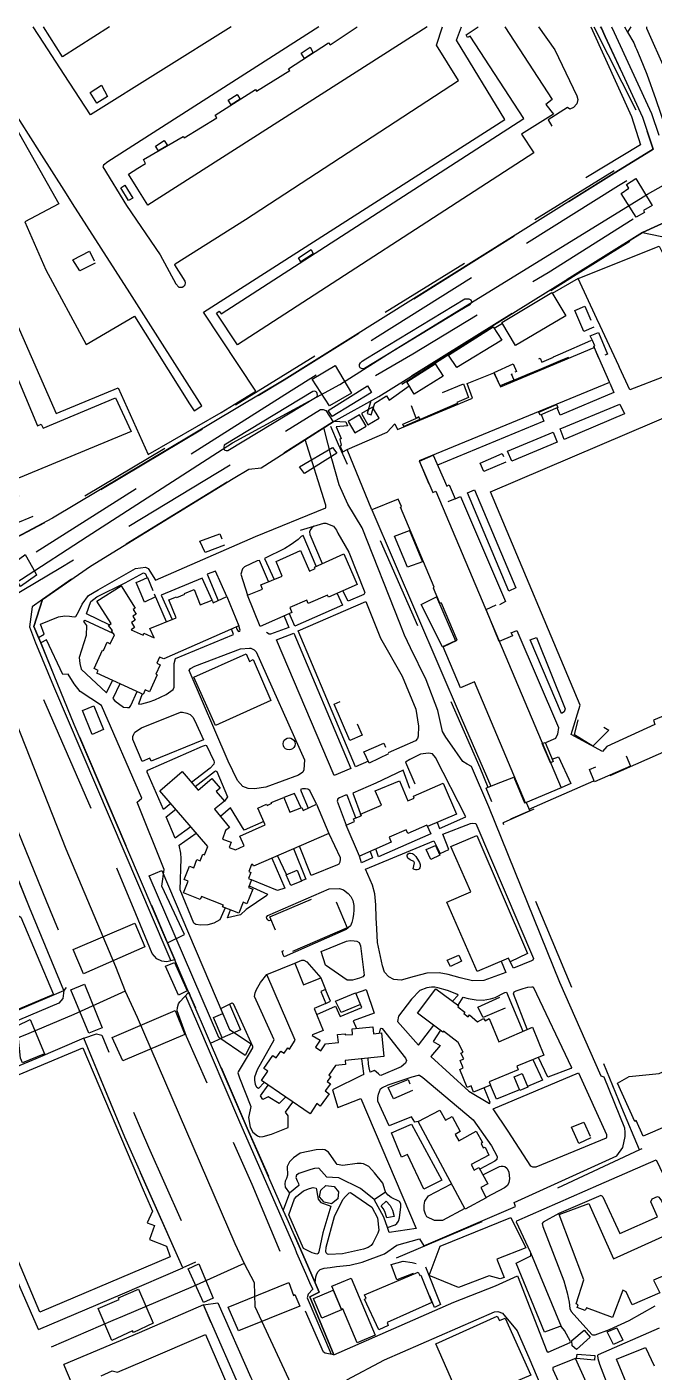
# Model space of a CAD drawing. Header units: millimetres. Extents: x 198785 to 203305, y 542885 to 545889.
# Drawn here: x 200649.8 to 200843.1, y 545470.4 to 545885.3 of the extents above; entities that cross this region are included whole.
import ezdxf

# ---------------------------------------------------------------- set-up
doc = ezdxf.new("R2010")
doc.units = ezdxf.units.MM
for name, pattern in [('FENCE_25K', [54.3, 28.7, -9.2, -16.4]), ('HIDDEN_BULD_25K', [28.8, 18.4, -10.4]), ('HIDDEN_IN_25K', [56.5, 36.5, -20])]:
    doc.linetypes.add(name, pattern=pattern)
for name, color, linetype in [('A0013114', 253, 'Continuous'), ('A0013118', 253, 'Continuous'), ('A0023214', 253, 'Continuous'), ('A0023217', 253, 'Continuous'), ('A0033324', 253, 'Continuous'), ('A0033327', 253, 'Continuous'), ('A0043325', 253, 'Continuous'), ('B0014111', 253, 'Continuous'), ('B0014115', 253, 'Continuous'), ('B0014116', 253, 'Continuous'), ('B0014118', 253, 'Continuous'), ('B0024120', 253, 'Continuous'), ('B0024127', 253, 'Continuous'), ('C0076117', 253, 'Continuous'), ('C0523121', 253, 'Continuous')]:
    doc.layers.add(name, color=color, linetype=linetype)

msp = doc.modelspace()

# ---------------------------------------------------------------- linework, layer by layer
at = {"layer": 'A0013114'}
for points in [[(200826.6, 545885.31), (200826.89, 545884.88), (200828.08, 545882.3), (200833.41, 545870.81), (200839.57, 545857.51), (200842.88, 545847.56), (200830.04, 545839.65), (200729.08, 545776.44), (200657.68, 545733.75), (200638.82, 545723.76), (200623.33, 545756.99), (200620.27, 545763.75), (200604.53, 545803.18), (200601.45, 545810.04), (200598.49, 545816.64), (200591.9, 545832.4), (200586.21, 545846.01), (200583.81, 545851.76)], [(200744.4, 545475.74), (200736.97, 545493.6), (200739.9, 545495.08), (200738.65, 545497.95), (200735.55, 545504.99), (200730, 545517.66), (200728.8, 545520.38), (200717.71, 545545.67), (200706.41, 545571.9), (200700.14, 545586.47), (200693.09, 545602.83), (200692.93, 545603.19), (200664.35, 545670.1), (200654.01, 545695.33), (200653.35, 545696.95), (200651.94, 545700.4), (200654.55, 545708.71), (200669.33, 545719.01), (200713.38, 545746.06), (200718.17, 545748.89), (200722.04, 545749.32), (200744.15, 545763.52), (200758.29, 545771.32), (200839.55, 545821.85), (200847.98, 545820.13)], [(200617.86, 545569.92), (200646.29, 545581.76), (200661.16, 545588.13), (200650.57, 545613.71), (200620.26, 545688.32), (200617.65, 545687.05), (200616.35, 545685.83), (200583.96, 545666.74), (200580.6, 545664.48), (200586.89, 545648.88), (200597.86, 545621.28), (200603.64, 545606.36), (200606.32, 545598.02), (200617.76, 545570.11), (200617.86, 545569.92)], [(200653.36, 545483.54), (200679.28, 545494.51), (200697.8, 545502.53), (200679.91, 545542.85), (200667.28, 545573.35), (200652.51, 545567.02), (200623.8, 545555.07)], [(200706.43, 545365.57), (200713.32, 545368.14), (200750.43, 545382.42), (200751.34, 545382.77), (200730.32, 545431.08), (200721.53, 545451.54), (200718.64, 545458.27), (200717.3, 545461.33), (200704.19, 545491.14), (200684.4, 545482.56), (200661.15, 545472.72)]]:
    msp.add_lwpolyline(points, dxfattribs=at)
at = {"layer": 'A0013118'}
for points in [[(200605.05, 545841.72), (200605.71, 545843.71), (200619.18, 545849.57), (200622.66, 545848.16), (200658.74, 545766.05), (200677.87, 545774), (200687.14, 545753.47), (200709.66, 545766.34), (200720.38, 545772.96), (200704.26, 545797.28), (200797.09, 545856.74), (200782.19, 545881.21), (200783.79, 545885.31)], [(200712.69, 545885.31), (200669.38, 545858.21), (200661.29, 545870.62), (200657.44, 545876.53), (200654.98, 545880.31), (200651.72, 545885.31)], [(200739.77, 545885.31), (200674.7, 545843.64), (200673.4, 545842.64), (200673.21, 545842.1), (200680.5, 545830.24), (200690.83, 545814.99), (200695.7, 545806.1), (200696.62, 545805.03)], [(200696.62, 545805.03), (200697.59, 545804.99), (200698.13, 545805.32), (200698.52, 545805.71), (200698.61, 545806.32), (200698.59, 545806.92), (200695.41, 545811.92), (200695.43, 545812.18), (200717.13, 545825.92), (200782.81, 545868.75), (200776.05, 545879.7), (200777.89, 545885.31)], [(200807.52, 545885.31), (200812.54, 545878.23), (200819.36, 545864.02), (200819.65, 545862.93), (200819.28, 545861.59), (200818.34, 545860.49), (200817.17, 545859.95), (200816.44, 545860.42), (200810.52, 545856.66), (200811.58, 545854.72)], [(200823.63, 545885.31), (200836.15, 545857.69), (200838.97, 545848.9), (200822.11, 545838.71)], [(200644.95, 545860.69), (200642.99, 545859.73), (200645.06, 545856.07), (200642.06, 545854.29), (200643.47, 545852.07), (200646.57, 545853.83), (200659.58, 545830.72), (200649.1, 545825.18), (200655.62, 545810.36), (200668.01, 545787.34), (200682.9, 545796.13), (200699.93, 545769.09), (200701.33, 545766.87), (200703.73, 545768.47), (200690.89, 545788.54), (200681.49, 545803.24), (200663.83, 545830.86), (200661.97, 545833.8), (200653.67, 545846.92), (200644.95, 545860.69)], [(200819.69, 545807.72), (200811.77, 545803.07)], [(200796.41, 545793.85), (200793.81, 545792.28)], [(200755.81, 545769.96), (200754.7, 545766.05), (200755.92, 545765.69), (200757.01, 545769.23), (200760.62, 545771.55), (200761.42, 545770.19), (200767.64, 545774.6)], [(200829.49, 545775.41), (200830.73, 545772.5), (200814.19, 545765.56), (200813.22, 545767.82)], [(200885.98, 545689.42), (200842.97, 545671.52), (200843.36, 545670.17), (200828.59, 545663.35), (200827.25, 545661.79), (200817.56, 545667.01), (200820.37, 545676.11), (200792.66, 545741.94), (200851.73, 545767.14), (200867.89, 545730.48)], [(200815.43, 545758.08), (200814.16, 545761.34), (200832.61, 545768.97), (200833.98, 545766.01), (200815.43, 545758.08)], [(200744.43, 545763.67), (200748.06, 545763.53), (200748.66, 545762.3), (200745.16, 545761.91), (200746.7, 545758.39), (200746.21, 545758.09), (200746.71, 545756.43), (200746.38, 545755.85), (200747.2, 545754.21), (200748.46, 545754.97)], [(200808.28, 545765.71), (200809.15, 545763.74), (200776.4, 545750.16)], [(200653.35, 545696.95), (200655.11, 545698.04), (200653.99, 545701.08), (200659.51, 545703.36), (200661.41, 545703.7), (200662.88, 545703.58), (200664.37, 545703.33), (200664.85, 545703.47), (200665.63, 545704.88), (200666.8, 545707.24), (200668.71, 545709.91), (200671.72, 545711.72), (200683.22, 545718.22), (200686.32, 545718.64), (200687.15, 545718.22), (200689.43, 545714.66), (200720.23, 545728.12), (200741.88, 545736.95), (200741.98, 545737.83), (200741.87, 545738.13), (200735.59, 545758.02)], [(200738.65, 545497.95), (200738.89, 545499.81), (200739.15, 545500.69), (200739.56, 545501.41), (200740.17, 545502.03), (200741.46, 545502.47), (200743.27, 545502.7), (200745.27, 545502.92), (200749.37, 545503.4), (200753.16, 545504.26), (200759.97, 545506.92), (200763.85, 545509.55), (200770.85, 545511.46), (200772.17, 545509.34), (200800.39, 545521.52), (200799.98, 545522.68), (200831.67, 545537.08), (200833.55, 545539.7), (200834.26, 545543.1), (200834.25, 545544.4), (200834.13, 545545.68), (200827.75, 545561.38), (200826.83, 545561.69), (200814.04, 545590.59), (200792.15, 545644.78), (200786.88, 545657.14), (200785.5, 545657.86), (200784.18, 545658.74), (200780.17, 545664.45), (200778.96, 545666.25), (200777.89, 545667.98), (200776.49, 545674.43), (200772.88, 545683.92), (200768.04, 545693.76), (200766.15, 545697.74), (200764.7, 545701.41), (200753.18, 545730.8), (200748.67, 545738.13), (200746.09, 545744.1), (200743.79, 545752.09), (200741.34, 545761.71)], [(200799.25, 545751.33), (200797.93, 545754.47), (200812, 545760.26), (200813.31, 545757.25), (200799.25, 545751.33)], [(200798.39, 545711.25), (200785.64, 545741.62), (200787.78, 545742.51), (200800.49, 545712.26), (200798.39, 545711.25)], [(200781.86, 545739.78), (200783.46, 545740.49), (200797.28, 545708.1), (200795.43, 545707.06)], [(200756.08, 545736.35), (200783.61, 545672.19), (200792.84, 545651.09)], [(200734.09, 545730.06), (200738.27, 545731.34)], [(200738.27, 545731.34), (200737.58, 545730.79), (200737.16, 545730.24), (200736.94, 545729.53), (200737.04, 545728.77), (200740.84, 545719.79)], [(200738.27, 545731.34), (200741.32, 545732.28), (200741.94, 545732.23), (200744.28, 545731.31), (200745.19, 545730.12), (200745.63, 545729.2), (200749.02, 545723.26), (200753.93, 545710.86), (200753.6, 545710.28), (200748.77, 545708.15), (200747.18, 545711.35)], [(200738.99, 545718.96), (200734.95, 545728.46), (200734.29, 545728.12), (200733.37, 545727.23), (200731.29, 545725.64), (200729.31, 545724.45), (200723.02, 545721.34), (200725.95, 545714.89)], [(200724.22, 545714.2), (200721.43, 545720.75), (200720.8, 545720.65), (200716.88, 545718.74), (200716.22, 545718.16), (200715.71, 545716.55), (200717.82, 545710.02)], [(200675.14, 545700.85), (200668.1, 545704.25), (200669.5, 545708.1), (200671.32, 545709.53), (200680.05, 545713.88), (200685.66, 545716.97), (200686.32, 545716.6), (200686.84, 545715.4)], [(200711.4, 545709.63), (200707.92, 545717.43), (200705.38, 545716.56), (200708.71, 545708.4)], [(200706.85, 545708.51), (200703.85, 545715.23), (200691.2, 545710.07), (200694.53, 545702.52)], [(200692.82, 545701.82), (200689.06, 545710.36)], [(200745.45, 545710.58), (200747.02, 545706.93), (200732.37, 545700.48), (200730.73, 545704.32)], [(200755.08, 545658.8), (200751.11, 545657.08), (200733.43, 545699.04), (200754.27, 545708.12), (200758.81, 545696.81), (200765.47, 545685.01), (200769.73, 545674.84), (200770.54, 545669.6), (200770.43, 545666.59), (200770.2, 545665.82), (200769.54, 545665.07), (200761.13, 545661.42)], [(200676.39, 545698.26), (200667.7, 545702.26), (200667.25, 545701.88), (200668.11, 545700.71), (200668.01, 545697.62), (200665.85, 545690.82), (200666.07, 545688.97), (200666.47, 545687.21), (200674.33, 545679.92), (200676.19, 545683.71)], [(200685.33, 545679.56), (200684.16, 545676.41), (200685.23, 545676.56), (200687.48, 545677.16), (200689.19, 545677.76), (200692.65, 545679.44), (200694.88, 545680.89), (200695.17, 545681.7), (200695.17, 545682.87), (200695.17, 545686.85), (200695.17, 545688.96), (200695.53, 545690.54), (200713.48, 545697.87), (200712.86, 545699.6)], [(200714.29, 545700.22), (200714.53, 545699.55), (200714.85, 545698.95), (200715.14, 545698.82), (200715.42, 545698.92), (200715.53, 545699.21), (200715.13, 545700.59)], [(200729.06, 545703.59), (200730.48, 545700.02), (200724.89, 545697.96), (200724.46, 545698.01), (200723.68, 545698.51)], [(200693.09, 545602.83), (200698.39, 545605.39), (200691.33, 545620.32), (200692.05, 545625.43), (200683.74, 545646.16), (200685.18, 545647.47), (200672.77, 545676.05), (200666.2, 545680.32), (200664.35, 545682.67), (200662.5, 545685.66), (200660.79, 545685.59), (200655.85, 545696.24), (200654.01, 545695.33)], [(200744.49, 545654.46), (200726.72, 545696.26), (200732.08, 545698.29), (200749.68, 545656.59), (200744.49, 545654.46)], [(200799.08, 545698.44), (200800.85, 545699.11), (200813.7, 545669.26), (200813.32, 545667.15), (200812.7, 545665.87), (200809.63, 545664.47)], [(200814.6, 545673.57), (200804.91, 545696.28), (200806.92, 545696.98), (200815.74, 545674.95), (200815.41, 545674.07), (200814.6, 545673.57)], [(200719.93, 545650.26), (200717.98, 545650.39), (200716.34, 545650.99), (200714.72, 545652.83), (200711.8, 545658.8), (200699.77, 545686.82), (200700.17, 545687.38), (200701.54, 545688.1), (200715.57, 545693.5), (200718.41, 545693.73), (200718.84, 545693.67), (200719.42, 545693.42), (200719.86, 545693.2), (200720.49, 545692.57), (200735.33, 545659.24), (200735.16, 545656.14), (200734.81, 545655.43), (200733.52, 545654.51), (200723.42, 545650.86), (200719.93, 545650.26)], [(200678.46, 545682.68), (200676.23, 545678.21), (200676.82, 545677.45), (200679.56, 545675.46), (200680.74, 545675.35), (200681.4, 545675.43), (200681.8, 545676), (200683.76, 545680.27)], [(200688.06, 545658.8), (200687.68, 545659.75), (200685.25, 545658.69), (200682.38, 545665.56), (200682.45, 545666.4), (200682.69, 545667.18), (200683.04, 545667.74), (200685.14, 545669.15), (200697.12, 545673.97), (200697.72, 545673.94), (200699.12, 545673.64), (200700.08, 545673.18), (200700.88, 545672.36), (200701.56, 545671.24), (200704.16, 545665.46), (200688.06, 545658.8)], [(200694.11, 545645.74), (200691.89, 545643.89), (200686.88, 545655.43), (200686.83, 545655.78), (200687.09, 545656.07), (200703.92, 545663.47), (200704.53, 545663.71), (200704.87, 545663.74), (200705.15, 545663.64), (200707.41, 545658.98), (200707.45, 545658.52), (200707.35, 545657.95), (200706.23, 545656.65), (200700.49, 545652.29)], [(200776.26, 545639.93), (200776.96, 545638.02), (200785.15, 545641.69), (200775.71, 545659.96), (200774.81, 545661.06), (200773.58, 545661.3), (200771.14, 545660.99), (200767.82, 545659.38), (200766.51, 545658.51), (200769.34, 545651.87)], [(200811.74, 545659.42), (200813.64, 545660.16), (200817.52, 545651.91), (200814.47, 545650.58)], [(200701.64, 545650.97), (200707.64, 545655.69), (200707.96, 545655.83), (200708.35, 545655.62), (200711.58, 545647.84), (200710.64, 545646.54)], [(200767.82, 545650.44), (200765.75, 545656.03), (200757.34, 545652.03), (200750.25, 545649.01), (200752.83, 545642)], [(200739.06, 545645.61), (200737.03, 545649.75), (200736.42, 545650.16), (200735.66, 545650.31), (200734.71, 545650.28), (200734.1, 545650.11), (200734.28, 545649.52), (200736.52, 545644.37)], [(200804.62, 545644.05), (200824.59, 545652.8)], [(200734.33, 545644.49), (200732.31, 545648.89), (200728.95, 545647.67)], [(200751.2, 545641.31), (200748.5, 545648.32), (200748.04, 545648.32), (200746.11, 545647.52), (200745.68, 545647.18), (200745.47, 545646.45), (200748.25, 545639.14)], [(200700.31, 545638.58), (200695.52, 545635.04), (200692.72, 545641.64), (200695.63, 545643.99)], [(200722.78, 545640.27), (200716.71, 545637.58), (200712.49, 545644.49), (200709.43, 545641.8)], [(200795.96, 545597.15), (200797.47, 545593.64), (200790.6, 545591.19), (200787.2, 545591.1), (200783.31, 545591.96), (200779.7, 545593.01), (200776.86, 545593.57), (200773.04, 545593.47), (200769.17, 545592.39), (200765.13, 545591.3), (200762.94, 545591.49), (200761.33, 545592.31), (200760.03, 545593.8), (200759.37, 545595.75), (200757.82, 545602.93), (200757.61, 545607.16), (200757.44, 545610.48), (200757.31, 545614.5), (200757.03, 545617.93), (200756.34, 545620.57), (200754.17, 545625.51), (200775.28, 545634.27), (200777.2, 545630.4), (200779.85, 545631.59), (200777.98, 545636.28), (200786.58, 545639.63), (200787.25, 545639.71), (200788.21, 545639.61), (200806.01, 545598.01), (200805.74, 545597.5), (200805.3, 545597.22), (200799.77, 545594.95), (200798.77, 545596.95)], [(200773.07, 545639.13), (200774.3, 545636.41), (200758.13, 545629.36), (200757.36, 545631.75)], [(200710.86, 545613.59), (200709.29, 545609.9), (200707.41, 545608.86), (200705.52, 545608.39), (200703.37, 545608.28), (200701.81, 545608.47), (200701.19, 545608.89), (200697.04, 545619.13), (200697.37, 545628.79), (200697.25, 545630.45), (200696.7, 545632.89), (200702, 545636.63)], [(200742.84, 545636.57), (200746.39, 545629.17), (200746.39, 545628.61), (200746.22, 545627.65), (200745.97, 545627.11), (200745.55, 545626.82), (200737.44, 545623.61), (200733.84, 545632.66)], [(200729.8, 545623.83), (200727.03, 545629.7)], [(200732.01, 545631.86), (200735.74, 545622.45), (200734.4, 545621.94)], [(200755.59, 545630.98), (200756.32, 545628.97), (200752.94, 545627.51), (200752.31, 545629.56)], [(200725.26, 545628.93), (200729.3, 545619.69), (200726.99, 545618.91), (200719.02, 545622.19)], [(200718.31, 545620.42), (200723.93, 545617.79), (200723.77, 545617.45), (200717.41, 545613.09), (200715.65, 545611.4), (200711.65, 545610.49), (200712.5, 545612.93)], [(200725.05, 545609.84), (200724.34, 545609.61), (200724.01, 545609.93), (200723.75, 545610.34), (200723.62, 545610.74), (200724.01, 545611.26), (200742.95, 545619.43), (200746.11, 545619.54), (200747.36, 545619.18), (200748.84, 545618.01), (200749.68, 545617.06), (200750.28, 545615.81), (200750.57, 545614.36), (200750.56, 545612.86), (200750.45, 545611.6), (200750.26, 545610.32), (200749.93, 545609.08), (200749.54, 545608.05), (200748.2, 545606.96), (200729.06, 545598.52), (200728.76, 545599.09), (200728.5, 545600.23), (200729, 545600.44)], [(200748.49, 545591.26), (200741.78, 545595.87), (200740.54, 545600.13), (200748.31, 545603.31), (200749.39, 545603.49), (200750.64, 545603.46), (200751.51, 545603.3), (200752.22, 545602.87), (200752.66, 545601.86), (200753.79, 545592.83), (200753.33, 545592.35), (200752.31, 545591.86), (200750.18, 545591.32), (200748.49, 545591.26)], [(200732.35, 545596.49), (200734.54, 545597.49), (200734.87, 545597.49), (200735.19, 545597.44), (200736.06, 545596.92), (200740.36, 545592.01)], [(200722.93, 545559.74), (200721.13, 545557.83), (200720.68, 545558.15), (200720.22, 545559.12), (200720, 545560.4), (200720.05, 545561.47), (200720.91, 545563.71), (200725.97, 545572.84), (200719.93, 545586.21), (200720.11, 545587.36), (200720.53, 545588.44), (200721.76, 545590.52), (200723.76, 545593)], [(200739.13, 545580.67), (200744.93, 545583.26), (200746.36, 545580.13), (200753.08, 545582.82), (200751.22, 545587.31), (200754.32, 545588.36), (200756.87, 545581.15), (200750.37, 545578.7), (200751.35, 545576.41)], [(200741.96, 545584.06), (200743.37, 545584.81), (200741.83, 545588.4)], [(200780.96, 545584.85), (200782.75, 545586.68), (200782.32, 545586.97), (200779.4, 545588.13), (200776.46, 545588.97), (200775.58, 545589.12), (200774.54, 545589.15), (200773.11, 545588.97), (200770.93, 545588.13), (200768.34, 545585.39), (200764.38, 545580.23), (200764.07, 545578.55), (200770.52, 545571.23), (200775.2, 545577.4)], [(200804.04, 545576.13), (200799.76, 545587.05), (200800.05, 545587.67), (200800.59, 545587.95), (200802.77, 545588.74), (200804.19, 545589.12), (200805.4, 545589.23), (200805.9, 545589.19), (200817.65, 545564.34), (200817.45, 545564.06), (200810.35, 545561.33), (200807.51, 545567.47)], [(200712.19, 545583.91), (200713.09, 545584.25), (200713.37, 545584.1), (200719.3, 545570.93), (200719.35, 545570.46), (200718.25, 545568.66), (200714.92, 545563.03), (200714.84, 545562.69), (200715.29, 545561.13), (200718.85, 545552.33), (200718.58, 545551.34), (200718.04, 545548.89), (200718.65, 545545.93), (200719.45, 545544.44), (200720.86, 545543.28), (200721.62, 545543.01), (200722.62, 545543.11), (200725.15, 545543.79), (200730.32, 545545.89), (200730.27, 545549.42), (200729.45, 545550.62), (200731.77, 545553.67)], [(200782.71, 545583.55), (200784.28, 545586.02), (200785.81, 545585.62), (200788.24, 545585.22), (200790.45, 545585.13), (200792.75, 545585.54), (200794.16, 545585.97), (200797.15, 545587.46), (200797.68, 545587.55), (200802.67, 545575.53)], [(200758.48, 545574.94), (200758.75, 545576.31), (200758.96, 545576.5), (200759.27, 545576.36), (200766.45, 545567.21), (200766.84, 545566.55), (200766.52, 545565.65), (200765.2, 545564.52), (200758.92, 545561.86), (200758.54, 545561.99), (200758.12, 545562.41), (200756.9, 545563.39), (200755.56, 545562.94), (200755.25, 545564.24), (200755.08, 545565.37), (200755, 545567.24)], [(200777.32, 545575.83), (200774.98, 545572.35), (200777.14, 545571.12), (200774.28, 545567.71), (200785.98, 545557.06), (200792.36, 545553.22), (200792.65, 545553.54), (200790.74, 545558.11)], [(200706.41, 545571.9), (200709.95, 545573.54)], [(200752.95, 545567.03), (200753.59, 545562.53), (200753.53, 545562.09), (200753.11, 545561.97), (200743.99, 545557.47), (200745.64, 545551.99), (200752.73, 545554.81), (200769.76, 545514.65), (200761.46, 545513.5), (200760.95, 545514.98)], [(200806.67, 545533.58), (200805.75, 545533.61), (200805.11, 545533.96), (200798.16, 545544.75), (200793.56, 545551.63), (200819.83, 545562.68), (200828.47, 545543.66), (200828.47, 545542.85), (200828.36, 545542.54), (200806.67, 545533.58)], [(200805.79, 545566.77), (200808.76, 545560.44), (200804.1, 545558.51)], [(200729.47, 545555.25), (200727.52, 545553.29), (200724.2, 545555.3), (200722.54, 545554.52), (200721.75, 545555.58), (200724.13, 545558.92)], [(200770.44, 545547.68), (200769.4, 545547.44), (200768.3, 545549.1), (200761.43, 545546.34), (200758, 545554.01), (200758.01, 545555.08), (200758.21, 545556.09), (200758.81, 545557.78), (200759.19, 545558.1), (200761.13, 545559.02), (200768.57, 545561.43), (200770.49, 545562.03), (200770.8, 545561.98), (200771.87, 545561.3), (200787.31, 545548.21), (200793.01, 545540.21), (200794.77, 545536.89), (200794.66, 545536), (200794.04, 545535.43), (200789.4, 545532.99)], [(200801.64, 545557.49), (200794.51, 545554.54), (200792.74, 545558.93)], [(200653.36, 545483.54), (200625.69, 545546.65), (200623.8, 545555.07)], [(200826.1, 545528.11), (200843.82, 545535.89), (200846.1, 545531.11), (200850.57, 545533.3), (200849.96, 545535.91), (200850.09, 545538.07), (200850.43, 545540.29), (200851.16, 545542.18), (200852.45, 545543.8), (200853.66, 545544.46), (200866.24, 545550.3)], [(200772.19, 545526.78), (200767.12, 545537.56), (200765.3, 545536.74), (200762.16, 545544.22), (200768.31, 545546.87), (200777.75, 545529.62), (200772.19, 545526.78)], [(200760.34, 545526.04), (200760.2, 545526.29), (200759.53, 545528.67), (200756.92, 545531.85), (200755.22, 545533.77), (200753.54, 545534.62), (200752.83, 545534.75), (200751.63, 545534.69), (200747.16, 545534.1), (200745.38, 545534.39), (200745.1, 545534.8), (200742.73, 545538.28), (200741.66, 545538.99), (200740.95, 545539.04), (200738.98, 545538.95), (200734.05, 545537.89), (200731.92, 545536.52), (200730.69, 545535.29), (200730.05, 545533.85), (200730.08, 545531.11), (200729.76, 545530.15), (200729.43, 545529.24), (200729.27, 545528.43), (200729.44, 545527.45), (200730.73, 545525.6)], [(200790.32, 545531.29), (200795.49, 545533.77), (200796, 545533.92), (200796.63, 545533.94), (200797.12, 545533.83), (200797.76, 545533.28), (200798.31, 545532.14), (200798.52, 545529.99), (200798.34, 545528.92), (200797.99, 545527.95), (200797.03, 545527.21), (200791.35, 545524.24)], [(200756.81, 545523.65), (200752.63, 545526.99), (200745.91, 545530.28), (200744.03, 545530.41), (200742.2, 545530.54), (200739.82, 545533.27), (200738.41, 545533.24), (200737.31, 545532.87), (200733.57, 545531.67), (200732.88, 545531.15), (200732.73, 545530.44), (200733.11, 545529.38), (200733.52, 545528.62), (200733.57, 545527.98), (200730.73, 545525.6)], [(200827.37, 545524.5), (200832.54, 545513.13), (200844.2, 545518.26), (200842.1, 545522.88), (200842.54, 545523.87), (200844.15, 545524.51), (200844.62, 545524.36), (200844.93, 545523.98), (200845.4, 545523.27), (200846.88, 545519.93), (200863.24, 545527.18), (200861.72, 545530.37), (200861.65, 545531.44), (200862.39, 545532.44), (200863.67, 545532.77), (200864.64, 545532.52), (200866.66, 545528.47), (200875.14, 545531.99)], [(200730.73, 545525.6), (200728.8, 545520.38)], [(200739.2, 545506.8), (200737.73, 545507.17), (200735.06, 545508.55), (200730.51, 545518.92), (200732.22, 545523.87), (200732.9, 545524.57), (200735.06, 545526.26), (200736.87, 545527.04), (200738.04, 545527.31), (200738.9, 545527.15), (200739.06, 545526.68), (200739.21, 545525.4), (200739.59, 545523.69), (200740.34, 545522.73), (200743.45, 545521.62), (200741, 545513.4), (200739.79, 545507.47), (200739.56, 545507), (200739.2, 545506.8)], [(200742.9, 545506.64), (200742.41, 545506.79), (200742.07, 545507.14), (200741.95, 545507.54), (200741.99, 545508.92), (200744.61, 545518.36), (200747.17, 545523.59), (200748.03, 545524.59), (200749.1, 545525.65), (200749.49, 545525.79), (200756.07, 545521.23), (200757.9, 545517.94), (200758.28, 545514.19), (200757.97, 545513.22), (200756.42, 545510.16), (200755.92, 545509.47), (200754.99, 545508.83), (200753.53, 545508.32), (200747.08, 545506.86), (200742.9, 545506.64)], [(200744.4, 545475.74), (200781.36, 545491.96), (200794.26, 545497.02), (200801.01, 545500.09), (200810.07, 545476.85), (200810.52, 545476.51), (200817.23, 545479.49), (200817.37, 545479.88), (200815.48, 545483.28), (200814.55, 545484.39), (200805.12, 545507.22), (200805.05, 545507.43), (200800.74, 545516.63), (200800.8, 545517.01), (200826.1, 545528.11)], [(200756.81, 545523.65), (200760.34, 545526.04)], [(200760.95, 545514.98), (200763.33, 545515.78), (200763.83, 545516.21), (200764.3, 545517), (200764.61, 545517.99), (200765.1, 545521.41), (200765.1, 545522.32), (200764.61, 545523.04), (200762.03, 545524.22), (200761.16, 545524.96), (200760.47, 545525.83), (200760.34, 545526.04)], [(200784.82, 545520.83), (200777.86, 545517.19), (200775.4, 545517.2), (200773.09, 545518.24), (200772.63, 545519.13), (200772.28, 545520.35), (200772.22, 545521.93), (200772.43, 545523.15), (200773.61, 545524.78), (200780.73, 545528.47)], [(200760.95, 545514.98), (200759.82, 545518.22), (200756.81, 545523.65)], [(200827.37, 545524.5), (200827.11, 545524.67), (200826.76, 545524.82), (200813.82, 545519.36), (200808.92, 545516.61), (200808.66, 545516.19), (200808.81, 545515.29), (200815.32, 545498.5), (200816.32, 545494.82), (200817.01, 545492.02), (200817.19, 545489.98), (200817.58, 545489.1), (200823.92, 545481.97), (200824.18, 545481.86), (200825, 545481.94), (200829.42, 545483.51), (200835.44, 545486.34), (200843.44, 545490.86)], [(200814.55, 545484.39), (200814.12, 545484.43), (200809.39, 545482.73), (200800.64, 545503.98), (200805.11, 545506.28), (200805.12, 545506.95), (200805.12, 545507.22)], [(200748.45, 545468), (200760.05, 545474.16), (200793.92, 545488.94), (200794.97, 545489.08), (200796.38, 545488.61), (200800.97, 545483.14), (200804.79, 545474.23), (200806.78, 545469.59), (200833.7, 545406.8), (200833.96, 545405.02), (200833.86, 545403.2), (200833.21, 545401.59), (200804.24, 545393.08), (200783.81, 545387.52)], [(200844.7, 545483.99), (200825.89, 545475.76), (200825.73, 545475.47), (200825.82, 545474.6), (200826.29, 545472.8), (200836.63, 545446.1), (200843.17, 545432.15)], [(200706.43, 545365.57), (200661.15, 545472.72)], [(200844.23, 545414.32), (200822.45, 545465.68), (200822.57, 545466.13), (200822.28, 545467.11), (200818.96, 545474.62), (200811.89, 545471.79), (200811.89, 545471.22), (200822.63, 545447.86), (200844.06, 545399.08)]]:
    msp.add_lwpolyline(points, dxfattribs=at)
at = {"layer": 'A0023214'}
for points in [[(200833.99, 545885.31), (200834.91, 545883.71), (200836.86, 545880.36), (200837.43, 545879.01), (200837.69, 545878.4), (200838.81, 545875.77), (200840.94, 545870.76), (200843.68, 545862.88), (200847.95, 545850.58), (200851.73, 545839.69)], [(200630.53, 545704.26), (200648.05, 545714.93), (200668.3, 545728.08), (200713.18, 545757.03), (200746.26, 545774.97), (200762.79, 545785.48), (200841.08, 545833.68), (200844.45, 545835.61), (200851.73, 545839.69)], [(200630.53, 545704.26), (200635.33, 545697.28), (200646.4, 545670.67), (200661.76, 545631.76), (200677.12, 545595.48), (200680.07, 545587.86)], [(200680.07, 545587.86), (200664.23, 545580.72), (200650.33, 545574.88), (200642.53, 545571.61), (200631.63, 545567.03), (200620.88, 545562.37), (200615.04, 545560.24), (200613.48, 545568.06), (200594.92, 545616.55), (200577.87, 545659.84), (200576.94, 545662.33), (200574.4, 545671.87)], [(200680.07, 545587.86), (200683.71, 545579.91), (200713.9, 545510.09), (200716.74, 545503.9)], [(200716.74, 545503.9), (200701, 545496.82), (200679.23, 545487.52), (200676.3, 545486.27), (200657.26, 545478.13)], [(200716.74, 545503.9), (200719.87, 545498.06), (200719.99, 545490.65), (200730.46, 545468.33), (200732.1, 545464.83), (200734.54, 545459.5), (200742.24, 545442.65), (200747.53, 545431.08), (200765.88, 545389.05), (200767.58, 545385.15), (200768.58, 545382.84)]]:
    msp.add_lwpolyline(points, dxfattribs=at)
at = {"layer": 'A0023217'}
msp.add_lwpolyline([(200835.93, 545885.31), (200834.91, 545883.71)], dxfattribs=at)
at = {"layer": 'A0033324', "linetype": 'HIDDEN_IN_25K', "flags": 128}
for points in [[(200731.21, 545773.05), (200649.54, 545721.32), (200642.26, 545720.15), (200635.75, 545721.47), (200633.72, 545724.3), (200626.9, 545741.1), (200620.88, 545753.03), (200620.95, 545754.83), (200623.33, 545756.99), (200638.82, 545723.76), (200657.68, 545733.75), (200729.08, 545776.44), (200830.04, 545839.65), (200842.88, 545847.56), (200839.57, 545857.51), (200833.41, 545870.81), (200828.08, 545882.3), (200826.89, 545884.88), (200826.6, 545885.31)], [(200829.99, 545885.31), (200830.8, 545883.56), (200842.36, 545858.62), (200845.73, 545848.51), (200845.01, 545844.26), (200832.17, 545836.26), (200757.9, 545789.76), (200731.21, 545773.05)], [(200884.92, 545866.44), (200855.44, 545848.64), (200854.58, 545848.89), (200853.43, 545849.89), (200847.73, 545862.09), (200847.76, 545864.01), (200847.64, 545868.04), (200847.06, 545870.55), (200846.73, 545871.61), (200840.96, 545884.82), (200840.87, 545885.31)], [(200847.87, 545825.74), (200839.55, 545821.85), (200758.29, 545771.32), (200755.52, 545775.69), (200755.58, 545776.39), (200756.06, 545777.09), (200768.77, 545784.52), (200810.47, 545809.58), (200836.76, 545826.16), (200844.12, 545830.06), (200845.26, 545829.98), (200845.82, 545829.66), (200846.23, 545829.44), (200847.87, 545825.74)], [(200839.55, 545821.85), (200847.87, 545825.74), (200867.56, 545781.5), (200866.12, 545780.32), (200847.98, 545820.13), (200839.55, 545821.85)], [(200695.35, 545597.57), (200692.87, 545596.99), (200692.06, 545597.04), (200691.37, 545597.1), (200689.85, 545597.88), (200688.4, 545599.48), (200683.32, 545611.73), (200676.69, 545627.69), (200643.99, 545703.22), (200643.83, 545704.52), (200643.86, 545705.82), (200644.1, 545707.08), (200644.41, 545708.04), (200645.04, 545709.56), (200659.72, 545718.25), (200666.41, 545722.32), (200716.9, 545752.97), (200740.32, 545767.3), (200741.07, 545767.35), (200741.96, 545766.96), (200744.15, 545763.52), (200722.04, 545749.32), (200718.17, 545748.89), (200713.38, 545746.06), (200669.33, 545719.01), (200654.55, 545708.71), (200651.94, 545700.4), (200653.35, 545696.95), (200654.01, 545695.33), (200664.35, 545670.1), (200692.93, 545603.19), (200693.09, 545602.83), (200695.35, 545597.57)], [(200661.16, 545588.13), (200650.57, 545613.71), (200620.26, 545688.32), (200619.53, 545690.13), (200622.59, 545690.73), (200624.39, 545690.33), (200625.76, 545689.42), (200645.27, 545641.37), (200655.65, 545615.8), (200665.04, 545593.13), (200661.16, 545588.13)], [(200661.16, 545588.13), (200660.82, 545585.68), (200659.6, 545584.2), (200647.46, 545579), (200640.36, 545576.04), (200620.28, 545567.68), (200619.54, 545567.67), (200617.86, 545569.92), (200646.29, 545581.76), (200661.16, 545588.13)], [(200736.97, 545493.6), (200744.4, 545475.74), (200741.72, 545476.23), (200741.24, 545476.52), (200733.29, 545494.66), (200719.23, 545528.3), (200698.96, 545573.96), (200696.14, 545581.78), (200696.18, 545582.81), (200696.55, 545583.95), (200696.95, 545584.65), (200699.66, 545587.58), (200700.14, 545586.47), (200706.41, 545571.9), (200717.71, 545545.67), (200728.8, 545520.38), (200730, 545517.66), (200735.55, 545504.99), (200738.65, 545497.95), (200739.9, 545495.08), (200736.97, 545493.6)], [(200701.79, 545504.3), (200697.8, 545502.53), (200679.91, 545542.85), (200667.28, 545573.35), (200671.26, 545574.75), (200672.82, 545574.34), (200684.96, 545545.02), (200687.28, 545539.79), (200702.51, 545505.48), (200701.79, 545504.3)], [(200754.42, 545389.47), (200749.48, 545387.05), (200730.32, 545431.08), (200717.3, 545461.33), (200704.19, 545491.14), (200708.61, 545491.73), (200718.8, 545468.75), (200731.84, 545440.82), (200735.3, 545433.4), (200754.42, 545389.47)]]:
    msp.add_lwpolyline(points, dxfattribs=at)
at = {"layer": 'A0033327'}
for points in [[(200654.55, 545708.71), (200651.4, 545706.39), (200650.54, 545700.29), (200652.4, 545695.38), (200652.74, 545694.57), (200657.91, 545681.95), (200692.9, 545600.09), (200694.11, 545597.28)], [(200698.63, 545586.48), (200702.01, 545578.64), (200715.33, 545547.63), (200732.33, 545508.58), (200732.93, 545507.22), (200735.7, 545500.89), (200737.25, 545497.36), (200737.88, 545495.93), (200736.49, 545494.46), (200736.2, 545493.35), (200743.61, 545475.88)]]:
    msp.add_lwpolyline(points, dxfattribs=at)
at = {"layer": 'A0043325'}
for points in [[(200840.15, 545828.08), (200837.59, 545826.59), (200832.99, 545833.91), (200835.36, 545835.58), (200834.61, 545836.66), (200837.55, 545838.55), (200842.58, 545830.22), (200839.84, 545828.63), (200840.15, 545828.08)], [(200749.88, 545772.32), (200743.11, 545768.44), (200737.72, 545776.7), (200744.77, 545780.9), (200749.88, 545772.32)], [(200756.06, 545772.55), (200743.9, 545765.16), (200742.68, 545766.97), (200754.77, 545774.56), (200756.06, 545772.55)], [(200652.72, 545716.25), (200647.81, 545712.71), (200644.18, 545718.85), (200649.15, 545722.51), (200649.22, 545722.56), (200652.36, 545716.91), (200652.72, 545716.25)], [(200686.16, 545601.52), (200667.24, 545593.24), (200664.03, 545600.78), (200683.01, 545608.89), (200686.16, 545601.52)], [(200699.2, 545587.95), (200696.55, 545586.65), (200692.53, 545595.56), (200695.28, 545596.69), (200699.2, 545587.95)], [(200672.96, 545576.62), (200668.85, 545574.97), (200663.28, 545588.26), (200667.51, 545590.02), (200672.96, 545576.62)], [(200698.48, 545574.56), (200679.31, 545566.43), (200676.06, 545573.62), (200695.43, 545581.88), (200698.48, 545574.56)], [(200655.17, 545568.59), (200648.39, 545565.84), (200647.79, 545567.25), (200646.72, 545577.22), (200650.76, 545579.19), (200655.17, 545568.59)], [(200707.24, 545493.21), (200704.2, 545491.82), (200699.5, 545502.27), (200702.75, 545503.75), (200707.24, 545493.21)], [(200730.5, 545498.08), (200731.94, 545494.05), (200732.33, 545494.3), (200733.93, 545490.72), (200715.05, 545483.08), (200711.83, 545490.43), (200730.5, 545498.08)], [(200688.74, 545485.49), (200682.63, 545482.65), (200682.32, 545483.08), (200675.91, 545480.18), (200671.78, 545490.03), (200678.21, 545492.8), (200678.05, 545493.26), (200684.19, 545495.95), (200688.74, 545485.49)], [(200833.52, 545480.29), (200830.63, 545478.87), (200828.63, 545482.79), (200831.68, 545484.1), (200833.52, 545480.29)], [(200823.48, 545481.21), (200819.23, 545477.34), (200817.93, 545478.46), (200817.82, 545480.12), (200821.56, 545483.32), (200823.48, 545481.21)], [(200824.83, 545475.48), (200824.74, 545474.13), (200819.27, 545474.6), (200819.4, 545475.94), (200824.83, 545475.48)]]:
    msp.add_lwpolyline(points, dxfattribs=at)
at = {"layer": 'B0014111'}
for points in [[(200847.02, 545813.03), (200847.11, 545812.86), (200848.22, 545813.57), (200849.43, 545814.33), (200862.24, 545783.66), (200858.05, 545782.04), (200835.64, 545773.37), (200832.45, 545780.25), (200832.23, 545780.73), (200826.48, 545793.1), (200825.48, 545795.26), (200819.69, 545807.72), (200844.7, 545817.71), (200846.94, 545813.19), (200847.02, 545813.03)], [(200815.93, 545796.18), (200800.39, 545787.05), (200796.24, 545794.14), (200811.57, 545803.39), (200815.93, 545796.18)], [(200796.16, 545788.72), (200782.31, 545780.28), (200779.76, 545784.08), (200793.5, 545792.76), (200796.16, 545788.72)], [(200826.03, 545783.31), (200829.41, 545775.6), (200770.73, 545751.44), (200774.91, 545741.73), (200775.85, 545742.08), (200814.47, 545650.58), (200803.48, 545646.02), (200787.78, 545683.33), (200783.45, 545681.47), (200778.1, 545694.06), (200782.38, 545696.13), (200777.57, 545707.61), (200777.07, 545707.59), (200775.08, 545712.23), (200775.37, 545712.53), (200764.91, 545737.2), (200765.31, 545737.41), (200764.24, 545739.62), (200756.08, 545736.35), (200748.46, 545754.97), (200760.83, 545760.32), (200763.25, 545762.84), (200764.04, 545761.17), (200787.13, 545770.78), (200785.47, 545775.33), (200793.77, 545778.61), (200795.75, 545774.3), (200824.66, 545786.44), (200826.03, 545783.31)], [(200778.07, 545777.56), (200769.21, 545772.07), (200766.86, 545775.86), (200775.61, 545781.39), (200778.07, 545777.56)], [(200771.76, 545720.29), (200767.07, 545718.64), (200763.06, 545728.23), (200767.71, 545729.95), (200771.76, 545720.29)], [(200781.89, 545695.91), (200777.9, 545694.05), (200771.35, 545707.19), (200776.01, 545709.57), (200781.89, 545695.91)], [(200717.33, 545691.99), (200718.4, 545689.62), (200719.57, 545690.14), (200725.01, 545677.52), (200707.89, 545669.81), (200701.18, 545684.73), (200717.33, 545691.99)], [(200673.42, 545668.55), (200669.92, 545667.1), (200666.88, 545674.46), (200670.37, 545675.9), (200673.42, 545668.55)], [(200804.08, 545599.49), (200798.77, 545596.95), (200798.22, 545598.12), (200788.59, 545594), (200779.28, 545615.34), (200786.62, 545618.54), (200780.5, 545632.49), (200788.45, 545635.9), (200804.08, 545599.49)], [(200618.6, 545570.28), (200618.33, 545570.23), (200618.02, 545570.29), (200617.72, 545570.58), (200617.49, 545571.07), (200607.59, 545594.94), (200607.58, 545595.04), (200607.67, 545595.16), (200608.14, 545595.54), (200609.04, 545595.83), (200612.12, 545596.73), (200646.29, 545611.26), (200646.84, 545611.34), (200647.41, 545611.06), (200647.86, 545610.67), (200657.98, 545586.86), (200618.6, 545570.28)], [(200906.39, 545571.82), (200839.8, 545543.14), (200837.59, 545548), (200837.25, 545547.73), (200831.86, 545559.5), (200835.5, 545561.62), (200844.75, 545562.47), (200890.9, 545583.01), (200896.83, 545588.22), (200899.59, 545588.76), (200904.77, 545577.11), (200904.29, 545576.68), (200906.39, 545571.82)], [(200715.62, 545576), (200709.95, 545573.54), (200707.25, 545579.78), (200710.18, 545581.05), (200709.52, 545582.56), (200712.19, 545583.91), (200715.62, 545576)], [(200666.99, 545570.43), (200685.64, 545526.64), (200688.46, 545520.01), (200686.89, 545516.49), (200689.06, 545515.59), (200687.54, 545511.29), (200692.81, 545509.29), (200693.98, 545505.91), (200685.76, 545502.43), (200653.75, 545488.85), (200631.14, 545542.35), (200632.52, 545545.74), (200629.79, 545546.41), (200630.82, 545548.89), (200628.2, 545549.6), (200626.49, 545553.58), (200630.12, 545555.09), (200633.39, 545553.77), (200634.38, 545556.43), (200636.84, 545555.6), (200637.7, 545558.22), (200666.99, 545570.43)], [(200794.62, 545505.24), (200796.9, 545499.61), (200795.65, 545499.14), (200792.34, 545500.05), (200782.82, 545496.52), (200773.81, 545500.2), (200777.15, 545509.21), (200799, 545518.1), (200803.59, 545508.75), (200794.62, 545505.24)], [(200770.4, 545501.24), (200770.95, 545500.15), (200771.2, 545500.28), (200774.61, 545491.86), (200760.81, 545485.67), (200761.2, 545484.79), (200758.29, 545483.48), (200753.84, 545492.92), (200754.32, 545493.15), (200753.88, 545494.21), (200770.4, 545501.24)], [(200749.76, 545499.4), (200757.17, 545481.76), (200751.57, 545479.4), (200747.15, 545489.94), (200746.73, 545489.76), (200743.75, 545496.88), (200749.76, 545499.4)], [(200746.76, 545489.59), (200740.65, 545487.02), (200738.33, 545492.58), (200738.12, 545493.09), (200743.52, 545495.35), (200744.24, 545495.65), (200746.76, 545489.59)], [(200794.75, 545487.63), (200795.51, 545486.31), (200797.26, 545487.01), (200805.19, 545469.43), (200786.4, 545461.55), (200786.86, 545460.45), (200784.5, 545459.46), (200775.82, 545479.16), (200794.75, 545487.63)], [(200672.62, 545469.26), (200676, 545470.81), (200677.73, 545470.36), (200685.92, 545473.87), (200704.78, 545481.96)], [(200704.78, 545481.96), (200737.65, 545406.14)]]:
    msp.add_lwpolyline(points, dxfattribs=at)
at = {"layer": 'B0014115'}
for points in [[(200675.2, 545885.31), (200660.72, 545876.08), (200654.84, 545885.31)], [(200773.14, 545885.31), (200687.09, 545830.29), (200684, 545835.22), (200681.06, 545839.9), (200683.96, 545841.71), (200686.28, 545843.16), (200685.68, 545844.36), (200697.91, 545851.49), (200698.26, 545851.04), (200708.37, 545857.31), (200707.77, 545858.1), (200720.22, 545865.97), (200720.6, 545865.44), (200730.79, 545871.86), (200730.42, 545872.39), (200742.77, 545880.37), (200743.31, 545879.74), (200751.59, 545885.31)], [(200797.09, 545885.31), (200811.76, 545862.91), (200809.8, 545861.38), (200812.12, 545858.36), (200802.29, 545852.21), (200806.1, 545846.44), (200714.71, 545787.23), (200708.22, 545796.99), (200708.99, 545797.66), (200709.61, 545796.84), (200802.95, 545857.08), (200786.42, 545882.5), (200785.66, 545882.07), (200785.24, 545882.81), (200788.91, 545885.31)], [(200638.15, 545797.66), (200653.04, 545762.29), (200654.18, 545762.75), (200654.73, 545761.54), (200677.06, 545770.94), (200681.9, 545760.52), (200642.97, 545744.38), (200638.16, 545756.63), (200642.55, 545758.08), (200627.62, 545793.21), (200629.54, 545794.03), (200610.34, 545839.44), (200620.41, 545843.52), (200640.09, 545798.65), (200638.15, 545797.66)], [(200734.08, 545723.76), (200736.91, 545717.46), (200738.64, 545718.24), (200738.43, 545718.71), (200747.49, 545722.79), (200751.62, 545713.33), (200742.76, 545709.38), (200742.45, 545710.06), (200736.53, 545707.42), (200736.04, 545708.51), (200730.8, 545706.18), (200731.48, 545704.65), (200721.7, 545700.37), (200717.82, 545710.02), (200722.44, 545711.88), (200721.89, 545713.26), (200728.42, 545715.88), (200726.61, 545720.4), (200734.08, 545723.76)], [(200684.72, 545698.08), (200685.58, 545697.69), (200685.86, 545698.3), (200688.99, 545696.86), (200687.63, 545699.71), (200695.82, 545703.04), (200693.56, 545708.6), (200695.89, 545709.55), (200696, 545709.29), (200698.49, 545710.3), (200698.32, 545710.58), (200701.29, 545711.79), (200703.22, 545707.03), (200706.85, 545708.51), (200707.18, 545707.7), (200711.4, 545709.63), (200715.13, 545700.59), (200691.93, 545690.44), (200690.65, 545690.9), (200689.81, 545689.05), (200690.84, 545688.58), (200689.51, 545685.66), (200689.91, 545685.48), (200687.52, 545680.22), (200686.26, 545680.8), (200685.63, 545679.42), (200684.82, 545679.79), (200671.31, 545685.93), (200671.72, 545686.84), (200670.51, 545687.39), (200673.09, 545693.05), (200673.33, 545692.93), (200674.53, 545695.55), (200675.48, 545695.05), (200676.78, 545697.76), (200675.88, 545698.92), (200676.11, 545699.16), (200674.96, 545700.72), (200675.77, 545701.32), (200671.35, 545708.21), (200678.85, 545712.88), (200683.13, 545706.01), (200682.49, 545705.61), (200683.4, 545704.14), (200682.4, 545703.52), (200683.17, 545702.28), (200682, 545701.56), (200682.95, 545700.04), (200681.9, 545699.38), (200684.72, 545698.08)], [(200697.59, 545655.65), (200702.58, 545649.87), (200706.79, 545653.52), (200709.33, 545650.51), (200708.14, 545649.51), (200710.64, 545646.54), (200707.63, 545644), (200712.22, 545638.38), (200711.04, 545637.42), (200710.1, 545634.73), (200712.71, 545633.82), (200712.14, 545632.22), (200714.09, 545631.53), (200716.76, 545632.75), (200715.43, 545635.66), (200723.24, 545639.22), (200720.99, 545644.31), (200723.63, 545645.56), (200723.82, 545645.15), (200725.27, 545645.85), (200725.08, 545646.1), (200728.95, 545647.67), (200730.82, 545643.06), (200734.56, 545644.58), (200734.96, 545643.61), (200739.06, 545645.61), (200742.84, 545636.57), (200719.61, 545626.48), (200719.38, 545627.01), (200719.02, 545626.96), (200718.15, 545624.79), (200718.83, 545624.52), (200718.07, 545622.63), (200719.04, 545622.24), (200718.1, 545619.9), (200719.4, 545619.38), (200717.6, 545614.87), (200716.43, 545615.34), (200715.06, 545611.91), (200710.12, 545613.89), (200710.33, 545614.42), (200703.61, 545617.11), (200703.23, 545616.15), (200698.03, 545618.23), (200699.46, 545621.81), (200698.23, 545622.31), (200699.9, 545626.48), (200701.19, 545625.97), (200702.2, 545628.49), (200703.17, 545628.1), (200704, 545630.19), (200704.55, 545629.97), (200705.56, 545632.51), (200690.7, 545649.69), (200697.59, 545655.65)], [(200764.64, 545652.78), (200767.2, 545646.59), (200769.19, 545647.41), (200768.94, 545648.02), (200778.06, 545652), (200782.2, 545642.52), (200773.31, 545638.64), (200773.09, 545639.14), (200767.18, 545636.55), (200766.69, 545637.66), (200761.44, 545635.36), (200762.12, 545633.81), (200752.31, 545629.56), (200748.25, 545639.14), (200750.78, 545640.21), (200750.45, 545641), (200752.85, 545642.01), (200752.65, 545642.5), (200759.09, 545645.23), (200757.19, 545649.71), (200764.64, 545652.78)], [(200732.35, 545596.49), (200735.04, 545589.85), (200740.36, 545592.01), (200741.83, 545588.4), (200740.37, 545587.81), (200741.96, 545584.06), (200738.35, 545582.59), (200741.11, 545575.81), (200737.82, 545574.47), (200737.73, 545574.23), (200740.16, 545572.74), (200738.74, 545570.67), (200740.41, 545569.52), (200741.86, 545571.63), (200745.79, 545572.03), (200745.53, 545574.57), (200747.88, 545574.73), (200747.9, 545574.4), (200750.14, 545574.56), (200750.02, 545576.28), (200756.44, 545576.91), (200756.65, 545574.76), (200759.06, 545575), (200759.78, 545567.71), (200747.9, 545566.54), (200748.02, 545565.32), (200744.95, 545565.01), (200742.88, 545561.98), (200743.5, 545561.56), (200742.37, 545560.02), (200743.32, 545559.33), (200741.73, 545557.16), (200742.96, 545556.26), (200740.19, 545552.47), (200739.16, 545553.23), (200737.1, 545550.01), (200722.06, 545560.34), (200724.04, 545563.21), (200722.8, 545564.06), (200725.56, 545568.09), (200726.64, 545567.34), (200728.08, 545569.43), (200729.07, 545568.75), (200730.19, 545570.38), (200730.68, 545570.05), (200732.51, 545572.73), (200723.76, 545593), (200732.35, 545596.49)], [(200784.48, 545581.05), (200785.87, 545580.02), (200786.27, 545580.55), (200788.74, 545578.48), (200790.57, 545579.44), (200791.01, 545578.71), (200792.29, 545579.48), (200795.27, 545572.27), (200805.61, 545576.82), (200809.17, 545568.15), (200800.83, 545564.73), (200801.28, 545563.63), (200792.32, 545559.94), (200792.74, 545558.93), (200787.49, 545556.77), (200786.71, 545558.67), (200785.53, 545558.19), (200783.23, 545563.78), (200784.31, 545564.23), (200783.36, 545566.55), (200784.44, 545567), (200783.54, 545568.82), (200784.23, 545569.1), (200782.77, 545572.1), (200778.23, 545575.52), (200778.05, 545575.28), (200770.24, 545581.08), (200775.85, 545588.64), (200782.94, 545583.38), (200782.67, 545583.01), (200784.78, 545581.45), (200784.48, 545581.05)], [(200777.06, 545551.23), (200778.8, 545548.1), (200780.84, 545549.23), (200783.4, 545544.61), (200781.79, 545543.72), (200782.91, 545541.7), (200788.3, 545544.68), (200790.23, 545541.18), (200789.78, 545540.94), (200790.47, 545539.53), (200791.01, 545539.79), (200792.19, 545537.35), (200786.73, 545534.39), (200787.65, 545532.71), (200789.12, 545533.51), (200791.85, 545528.48), (200789.68, 545527.3), (200791.41, 545524.12), (200784.94, 545520.61), (200770.44, 545547.68), (200777.06, 545551.23)], [(200881.94, 545515.31), (200842.98, 545498.76), (200844.91, 545494.84), (200836.36, 545491.1), (200834.5, 545495.13), (200833.49, 545495.72), (200830.34, 545487.2), (200822.3, 545490.26), (200821.9, 545489.36), (200819.43, 545490.29), (200819.78, 545491.18), (200819.13, 545491.47), (200821.48, 545498.86), (200813.91, 545518.96), (200823.07, 545522.39), (200830.67, 545505.34), (200877.01, 545526.3), (200881.94, 545515.31)], [(200844.03, 545444.4), (200831.57, 545474.44), (200840.46, 545477.98)], [(200840.46, 545477.98), (200843.17, 545472.33)]]:
    msp.add_lwpolyline(points, dxfattribs=at)
at = {"layer": 'B0014116', "linetype": 'HIDDEN_BULD_25K', "flags": 128}
for points in [[(200738.06, 545877.33), (200735.36, 545875.59), (200734.31, 545877.22), (200737.13, 545879.01), (200738.06, 545877.33)], [(200674.61, 545863.8), (200671.29, 545861.81), (200669.3, 545865.12), (200672.77, 545867.3), (200674.61, 545863.8)], [(200715.51, 545863.04), (200712.75, 545861.3), (200711.81, 545862.75), (200714.54, 545864.5), (200715.51, 545863.04)], [(200693.14, 545848.77), (200690.29, 545847.11), (200689.45, 545848.54), (200692.12, 545850.29), (200693.14, 545848.77)], [(200670.82, 545812.48), (200666.04, 545810.03), (200663.95, 545813.5), (200669.01, 545816.12), (200670.82, 545812.48)], [(200738.07, 545815.29), (200734.25, 545812.8), (200733.51, 545814.12), (200737.37, 545816.66), (200738.07, 545815.29)], [(200824.53, 545792.65), (200821.46, 545791.34), (200818.7, 545797.84), (200821.78, 545799.14), (200824.53, 545792.65)], [(200826.03, 545783.31), (200824.54, 545786.84), (200824.85, 545786.95), (200824.15, 545788.6), (200823.43, 545790.07), (200825.98, 545791.09), (200828.76, 545784.4), (200826.03, 545783.31)], [(200814.87, 545782.6), (200812.79, 545781.73), (200812.77, 545781.72), (200808.4, 545779.89), (200808.38, 545779.88), (200803.86, 545777.98), (200799.99, 545776.35), (200799.19, 545778.15), (200801.47, 545779.22), (200801.03, 545780.24), (200802.43, 545780.81), (200807.2, 545782.76), (200807.22, 545782.76), (200808.01, 545783.09), (200808.55, 545781.91), (200812.13, 545783.49), (200812.15, 545783.5), (200814.27, 545784.43), (200823.66, 545788.56), (200824.5, 545786.65), (200814.87, 545782.6)], [(200782.45, 545769.12), (200770.97, 545764.23), (200770.62, 545765.03), (200769.74, 545764.64), (200768.32, 545768.42), (200784.33, 545775.2), (200785.97, 545770.96), (200782.31, 545769.43), (200782.45, 545769.12)], [(200813.47, 545767.93), (200808, 545765.59), (200807.58, 545766.52), (200813.1, 545768.86), (200813.47, 545767.93)], [(200770.88, 545764.17), (200765.98, 545762.07), (200765.7, 545762.78), (200770.56, 545764.92), (200770.88, 545764.17)], [(200797.39, 545751.1), (200790.68, 545748.21), (200789.57, 545750.79), (200796.28, 545753.68), (200797.39, 545751.1)], [(200775.06, 545753.22), (200779.23, 545743.68), (200780.01, 545744.02), (200781.86, 545739.78), (200777.63, 545737.93), (200775.85, 545742.11), (200774.95, 545741.76), (200770.8, 545751.36), (200775.06, 545753.22)], [(200710.69, 545725.45), (200704.69, 545723.22), (200703.13, 545726.7), (200709.26, 545728.97), (200710.69, 545725.45)], [(200689.4, 545709.53), (200685.99, 545707.92), (200684.66, 545711.06), (200683.45, 545713.9), (200684.64, 545714.43), (200686.99, 545715.47), (200689.4, 545709.53)], [(200799.47, 545697.52), (200795.4, 545695.79), (200791.4, 545705.59), (200795.29, 545707.41), (200799.47, 545697.52)], [(200753.16, 545666.87), (200749.35, 545665.22), (200744.46, 545676.41), (200748.29, 545677.99), (200753.16, 545666.87)], [(200829.19, 545668.43), (200824.25, 545663.5), (200818.57, 545666.97), (200820.26, 545673.45), (200829.19, 545668.43)], [(200731.17, 545662.42), (200730.59, 545662.32), (200730.02, 545662.42), (200729.51, 545662.68), (200729.1, 545663.09), (200728.83, 545663.6), (200728.74, 545664.18), (200728.83, 545664.75), (200729.1, 545665.26), (200729.51, 545665.67), (200730.02, 545665.94), (200730.59, 545666.03), (200731.17, 545665.94), (200731.68, 545665.67), (200732.09, 545665.26), (200732.35, 545664.75), (200732.44, 545664.18), (200732.35, 545663.6), (200732.09, 545663.09), (200731.68, 545662.68), (200731.17, 545662.42)], [(200761.28, 545661.08), (200755.34, 545658.26), (200753.69, 545661.75), (200759.82, 545664.34), (200761.28, 545661.08)], [(200812.02, 545658.75), (200811.23, 545658.37), (200808.68, 545664.3), (200809.57, 545664.62), (200812.02, 545658.75)], [(200835.83, 545657.33), (200824.74, 545652.41), (200823.22, 545656.23), (200834.31, 545660.98), (200835.83, 545657.33)], [(200799.93, 545653.87), (200803.24, 545645.95), (200803.69, 545646.06), (200804.88, 545643.49), (200795.85, 545639.67), (200791.41, 545650.53), (200791.49, 545650.56), (200795.94, 545652.31), (200799.93, 545653.87)], [(200770.06, 545625.31), (200769.59, 545625.27), (200769.12, 545625.37), (200768.9, 545625.62), (200769.03, 545626.54), (200769.32, 545627.48), (200769.09, 545627.87), (200767.95, 545628.38), (200767.2, 545628.88), (200766.98, 545629.49), (200767.01, 545629.85), (200767.3, 545630.26), (200767.64, 545630.42), (200768.08, 545630.42), (200768.68, 545630.31), (200768.96, 545630.2), (200769.71, 545629.47), (200770.5, 545628.12), (200770.81, 545627.53), (200771.05, 545626.97), (200771.04, 545626.46), (200770.96, 545625.94), (200770.76, 545625.67), (200770.53, 545625.43), (200770.06, 545625.31)], [(200777.13, 545629.82), (200774.28, 545628.55), (200772.86, 545631.59), (200775.78, 545632.87), (200777.13, 545629.82)], [(200734.42, 545621.87), (200731.16, 545620.47), (200729.7, 545623.79), (200733.07, 545625.25), (200734.42, 545621.87)], [(200748.52, 545607.41), (200729.5, 545599.25), (200724.63, 545610.85), (200743.68, 545618.84), (200748.52, 545607.41)], [(200783.75, 545597.12), (200780.36, 545595.5), (200779.38, 545597.49), (200782.9, 545599), (200783.75, 545597.12)], [(200752.66, 545583.78), (200746.65, 545581.34), (200744.95, 545584.84), (200751.08, 545587.42), (200752.66, 545583.78)], [(200797.26, 545582.65), (200790.43, 545579.76), (200788.85, 545582.92), (200795.87, 545586.16), (200797.26, 545582.65)], [(200768.68, 545557.28), (200762.77, 545554.7), (200761.15, 545558.17), (200767.31, 545560.64), (200768.68, 545557.28)], [(200804.22, 545558.24), (200801.73, 545557.27), (200799.98, 545561.44), (200802.5, 545562.47), (200804.22, 545558.24)], [(200823.64, 545542.69), (200819.98, 545540.9), (200817.73, 545545.96), (200821.52, 545547.49), (200823.64, 545542.69)], [(200745.67, 545523.83), (200743.63, 545522.31), (200741.37, 545522.79), (200739.99, 545524.49), (200740.34, 545526.48), (200741.95, 545527.94), (200744.52, 545527.66), (200745.8, 545526.05), (200745.67, 545523.83)], [(200763.03, 545518.38), (200760.69, 545517.93), (200760.17, 545519.98), (200759.66, 545520.87), (200759.03, 545521.64), (200760.55, 545523.11), (200761.77, 545521.83), (200762.5, 545520.39), (200763.03, 545518.38)], [(200772.62, 545502.85), (200777.27, 545491.2), (200775.46, 545490.31), (200771.23, 545500.4), (200770.97, 545500.28), (200770.52, 545501.48), (200763.8, 545498.84), (200762.12, 545503.61), (200765.78, 545504.57), (200768.52, 545504.25), (200771.71, 545503.29), (200772.62, 545502.85)]]:
    msp.add_lwpolyline(points, dxfattribs=at)
at = {"layer": 'B0014118', "linetype": 'HIDDEN_BULD_25K', "flags": 128}
for points in [[(200799.85, 545776.36), (200795.7, 545774.65), (200793.88, 545778.75), (200799.67, 545781.35), (200800.73, 545779.03), (200799.02, 545778.24), (200799.85, 545776.36)], [(200651.6, 545734.34), (200646.09, 545732.06), (200643.03, 545739.38), (200648.68, 545741.16), (200651.6, 545734.34)]]:
    msp.add_lwpolyline(points, dxfattribs=at)
at = {"layer": 'B0024120', "linetype": 'FENCE_25K', "flags": 128}
for points in [[(200824.55, 545885.31), (200838.02, 545858.8), (200841.77, 545847.77), (200701.44, 545760.72), (200653.19, 545731.94), (200639.57, 545724.54), (200638.54, 545726.35), (200624.4, 545757.41)], [(200865.02, 545782.54), (200863.27, 545786.31), (200847.63, 545820.13), (200839.68, 545821.66), (200818.29, 545808.33), (200789.7, 545790.46), (200755.83, 545768.95)], [(200792, 545650.76), (200789.48, 545656.8), (200775.97, 545687.68), (200752.5, 545741.3), (200745.84, 545756.53), (200743.43, 545762.04)], [(200905.45, 545687.85), (200905.45, 545687.85), (200866.15, 545670.5), (200796.58, 545639.79)], [(200838.67, 545538.95), (200833.25, 545551.92), (200811.71, 545603.48), (200796.58, 545639.79), (200796.51, 545639.95)], [(200965.56, 545546.31), (200948.55, 545586.75), (200907.35, 545569.12), (200868.82, 545553.01), (200838.67, 545538.95), (200800.92, 545521.34), (200740.15, 545495.65)]]:
    msp.add_lwpolyline(points, dxfattribs=at)
at = {"layer": 'B0024127'}
for points in [[(200754.89, 545762.6), (200758.35, 545764.61), (200756.34, 545768.07), (200752.88, 545766.06), (200754.89, 545762.6)], [(200750.86, 545760.14), (200754.32, 545762.15), (200752.31, 545765.61), (200748.85, 545763.6), (200750.86, 545760.14)]]:
    msp.add_lwpolyline(points, dxfattribs=at)
at = {"layer": 'C0076117'}
for points in [[(200681.13, 545831.73), (200678.72, 545835.71), (200679.98, 545836.51), (200682.42, 545832.48), (200681.13, 545831.73)], [(200735.34, 545747.51), (200733.77, 545749.6), (200744.02, 545755.62), (200745.37, 545753.79), (200735.34, 545747.51)], [(200717.06, 545568.04), (200708.89, 545573.62), (200687.46, 545623.5), (200691.34, 545625.07), (200712.21, 545576.09), (200718.95, 545571.66), (200717.06, 545568.04)]]:
    msp.add_lwpolyline(points, dxfattribs=at)
at = {"layer": 'C0523121'}
for points in [[(200786.11, 545799.46), (200782.62, 545797.4), (200753.88, 545779.91), (200753.17, 545779.8), (200752.52, 545780.1), (200752.3, 545780.59), (200752.33, 545781.16), (200752.63, 545781.65), (200753.17, 545782.19), (200754.29, 545782.91), (200784.81, 545801.43), (200786.07, 545801.46), (200786.62, 545801.11), (200786.85, 545800.62), (200786.8, 545800.35), (200786.11, 545799.46)], [(200710.57, 545756.28), (200710.45, 545755.73), (200710.48, 545755.34), (200710.62, 545754.93), (200710.8, 545754.74), (200711.21, 545754.64), (200711.69, 545754.68), (200739.27, 545771.33), (200739.32, 545771.73), (200739.3, 545772.2), (200739.19, 545772.58), (200738.91, 545772.8), (200738.58, 545772.92), (200737.92, 545772.83), (200710.57, 545756.28)]]:
    msp.add_lwpolyline(points, dxfattribs=at)

doc.saveas('drawing.dxf')
